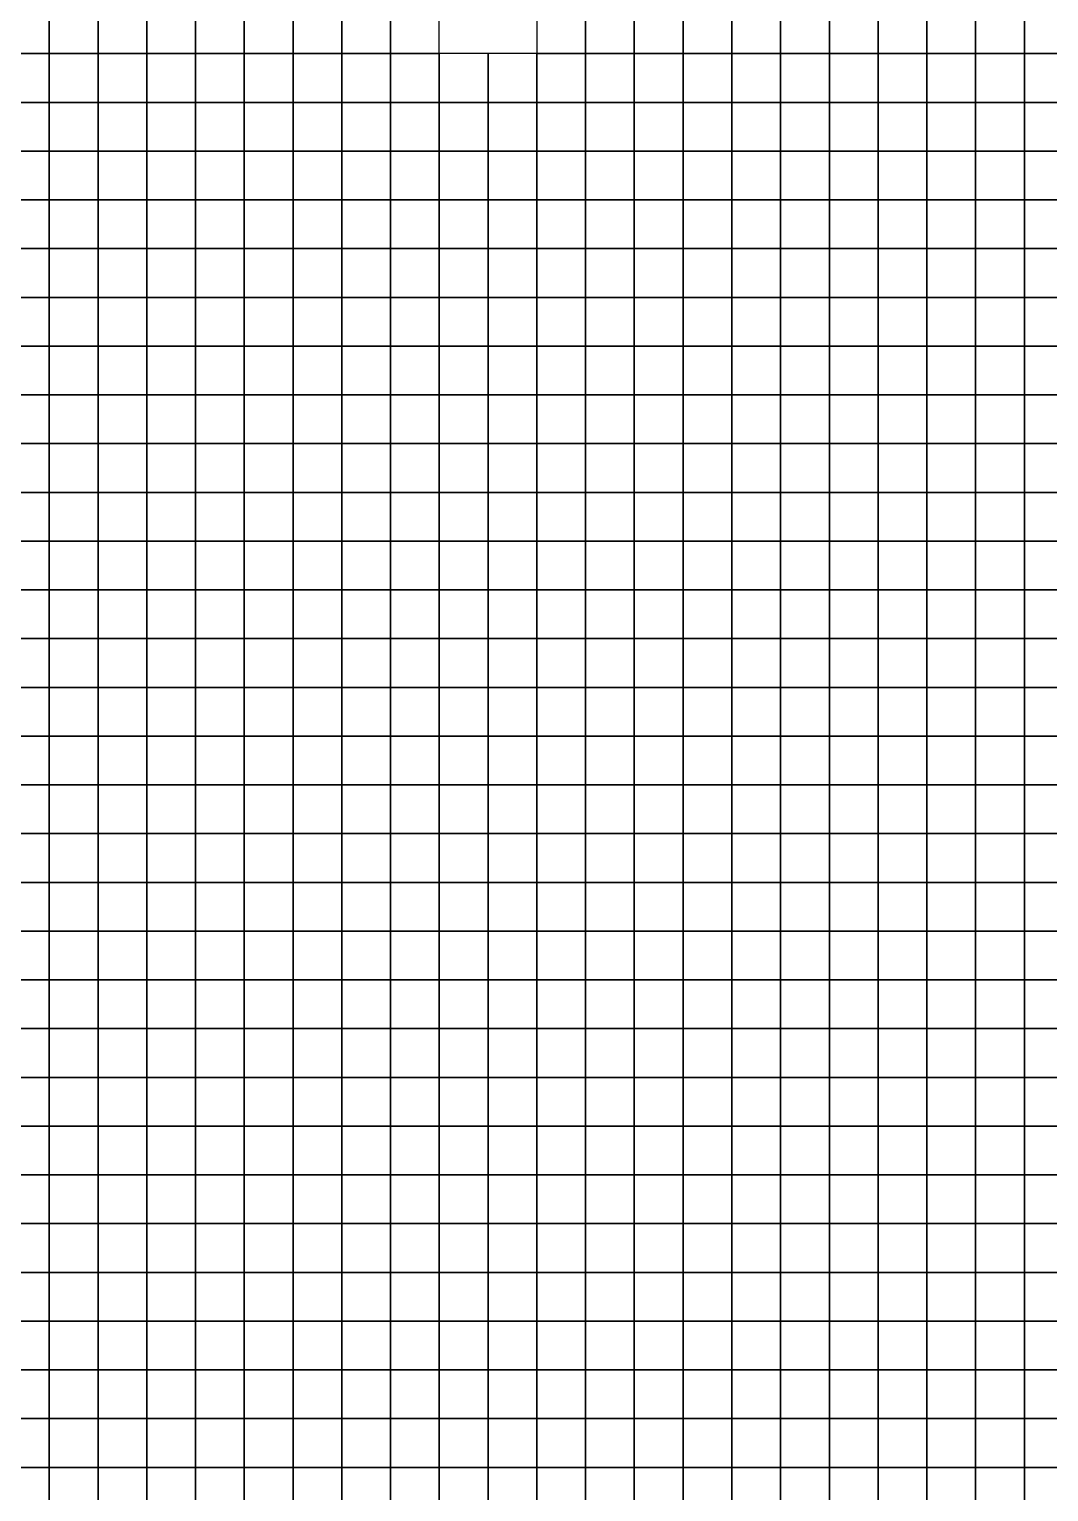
# Model space of a CAD drawing. Extents: x -2.8 to 74.5, y -0.2 to 18.4.
# Drawn here: x 10.09 to 14.27, y 5.9 to 11.9 of the extents above; entities that cross this region are included whole.
import ezdxf

# ---------------------------------------------------------------- set-up
doc = ezdxf.new("R2010")
doc.units = 0
doc.header["$MEASUREMENT"] = 0
doc.layers.add('layer_elements', color=7, linetype='Continuous')

msp = doc.modelspace()

# ---------------------------------------------------------------- linework, layer by layer
at = {"layer": 'layer_elements', "color": 51, "true_color": 0xffff73}
for points in [[(9.97, 11.8), (10.17, 11.8), (10.17, 12), (9.97, 12)], [(10.17, 11.8), (10.37, 11.8), (10.37, 12), (10.17, 12)], [(10.37, 11.8), (10.57, 11.8), (10.57, 12), (10.37, 12)], [(10.57, 11.8), (10.77, 11.8), (10.77, 12), (10.57, 12)], [(10.77, 11.8), (10.97, 11.8), (10.97, 12), (10.77, 12)], [(11.17, 11.8), (11.37, 11.8), (11.37, 12), (11.17, 12)], [(11.37, 11.8), (11.57, 11.8, 0), (11.57, 12, 0), (11.37, 12)], [(11.57, 11.8, 0), (11.77, 11.8), (11.77, 12), (11.57, 12, 0)], [(12.37, 11.8, 0), (12.57, 11.8), (12.57, 12), (12.37, 12, 0)], [(12.97, 11.8), (13.17, 11.8), (13.17, 12), (12.97, 12)], [(13.17, 11.8), (13.37, 11.8), (13.37, 12), (13.17, 12)], [(13.37, 11.8), (13.57, 11.8), (13.57, 12), (13.37, 12)], [(13.57, 11.8), (13.77, 11.8), (13.77, 12), (13.57, 12)], [(13.77, 11.8), (13.97, 11.8), (13.97, 12), (13.77, 12)], [(13.97, 11.8), (14.17, 11.8), (14.17, 12), (13.97, 12)], [(14.17, 11.8), (14.37, 11.8), (14.37, 12), (14.17, 12)], [(9.97, 11.6), (10.17, 11.6), (10.17, 11.8), (9.97, 11.8)], [(10.17, 11.6), (10.37, 11.6), (10.37, 11.8), (10.17, 11.8)], [(10.37, 11.6), (10.57, 11.6), (10.57, 11.8), (10.37, 11.8)], [(10.57, 11.6), (10.77, 11.6), (10.77, 11.8), (10.57, 11.8)], [(10.77, 11.6), (10.97, 11.6), (10.97, 11.8), (10.77, 11.8)], [(10.97, 11.6), (11.17, 11.6), (11.17, 11.8), (10.97, 11.8)], [(12.97, 11.6), (13.17, 11.6), (13.17, 11.8), (12.97, 11.8)], [(13.17, 11.6), (13.37, 11.6), (13.37, 11.8), (13.17, 11.8)], [(13.37, 11.6), (13.57, 11.6), (13.57, 11.8), (13.37, 11.8)], [(13.57, 11.6), (13.77, 11.6), (13.77, 11.8), (13.57, 11.8)], [(13.77, 11.6), (13.97, 11.6), (13.97, 11.8), (13.77, 11.8)], [(13.97, 11.6), (14.17, 11.6), (14.17, 11.8), (13.97, 11.8)], [(14.17, 11.6), (14.37, 11.6), (14.37, 11.8), (14.17, 11.8)], [(9.97, 11.4), (10.17, 11.4), (10.17, 11.6), (9.97, 11.6)], [(10.17, 11.4), (10.37, 11.4), (10.37, 11.6), (10.17, 11.6)], [(10.37, 11.4), (10.57, 11.4), (10.57, 11.6), (10.37, 11.6)], [(10.57, 11.4), (10.77, 11.4), (10.77, 11.6), (10.57, 11.6)], [(10.77, 11.4), (10.97, 11.4), (10.97, 11.6), (10.77, 11.6)], [(10.97, 11.4), (11.17, 11.4), (11.17, 11.6), (10.97, 11.6)], [(12.97, 11.4), (13.17, 11.4), (13.17, 11.6), (12.97, 11.6)], [(13.17, 11.4), (13.37, 11.4), (13.37, 11.6), (13.17, 11.6)], [(13.37, 11.4), (13.57, 11.4), (13.57, 11.6), (13.37, 11.6)], [(13.57, 11.4), (13.77, 11.4), (13.77, 11.6), (13.57, 11.6)], [(13.77, 11.4), (13.97, 11.4), (13.97, 11.6), (13.77, 11.6)], [(13.97, 11.4), (14.17, 11.4), (14.17, 11.6), (13.97, 11.6)], [(14.17, 11.4), (14.37, 11.4), (14.37, 11.6), (14.17, 11.6)], [(9.97, 11.2), (10.17, 11.2), (10.17, 11.4), (9.97, 11.4)], [(10.17, 11.2), (10.37, 11.2), (10.37, 11.4), (10.17, 11.4)], [(10.37, 11.2), (10.57, 11.2), (10.57, 11.4), (10.37, 11.4)], [(10.57, 11.2), (10.77, 11.2), (10.77, 11.4), (10.57, 11.4)], [(10.77, 11.2), (10.97, 11.2), (10.97, 11.4), (10.77, 11.4)], [(10.97, 11.2), (11.17, 11.2), (11.17, 11.4), (10.97, 11.4)], [(12.77, 11.2), (12.97, 11.2), (12.97, 11.4), (12.77, 11.4)], [(12.97, 11.2), (13.17, 11.2), (13.17, 11.4), (12.97, 11.4)], [(13.17, 11.2), (13.37, 11.2), (13.37, 11.4), (13.17, 11.4)], [(13.37, 11.2), (13.57, 11.2), (13.57, 11.4), (13.37, 11.4)], [(13.57, 11.2), (13.77, 11.2), (13.77, 11.4), (13.57, 11.4)], [(13.77, 11.2), (13.97, 11.2), (13.97, 11.4), (13.77, 11.4)], [(13.97, 11.2), (14.17, 11.2), (14.17, 11.4), (13.97, 11.4)], [(14.17, 11.2), (14.37, 11.2), (14.37, 11.4), (14.17, 11.4)], [(9.97, 11), (10.17, 11), (10.17, 11.2), (9.97, 11.2)], [(10.17, 11), (10.37, 11), (10.37, 11.2), (10.17, 11.2)], [(10.37, 11), (10.57, 11), (10.57, 11.2), (10.37, 11.2)], [(10.57, 11), (10.77, 11), (10.77, 11.2), (10.57, 11.2)], [(10.77, 11), (10.97, 11), (10.97, 11.2), (10.77, 11.2)], [(10.97, 11), (11.17, 11), (11.17, 11.2), (10.97, 11.2)], [(11.17, 11), (11.37, 11), (11.37, 11.2), (11.17, 11.2)], [(11.37, 11), (11.57, 11), (11.57, 11.2), (11.37, 11.2)], [(11.57, 11), (11.77, 11), (11.77, 11.2), (11.57, 11.2)], [(12.17, 11), (12.37, 11), (12.37, 11.2), (12.17, 11.2)], [(12.37, 11), (12.57, 11), (12.57, 11.2), (12.37, 11.2)], [(12.57, 11), (12.77, 11), (12.77, 11.2), (12.57, 11.2)], [(12.77, 11), (12.97, 11), (12.97, 11.2), (12.77, 11.2)], [(12.97, 11), (13.17, 11), (13.17, 11.2), (12.97, 11.2)], [(13.17, 11), (13.37, 11), (13.37, 11.2), (13.17, 11.2)], [(13.37, 11), (13.57, 11), (13.57, 11.2), (13.37, 11.2)], [(13.57, 11), (13.77, 11), (13.77, 11.2), (13.57, 11.2)], [(13.77, 11), (13.97, 11), (13.97, 11.2), (13.77, 11.2)], [(13.97, 11), (14.17, 11), (14.17, 11.2), (13.97, 11.2)], [(14.17, 11), (14.37, 11), (14.37, 11.2), (14.17, 11.2)], [(10.57, 10.8), (10.77, 10.8), (10.77, 11), (10.57, 11)], [(10.77, 10.8), (10.97, 10.8), (10.97, 11), (10.77, 11)], [(10.97, 10.8), (11.17, 10.8), (11.17, 11), (10.97, 11)], [(11.17, 10.8), (11.37, 10.8), (11.37, 11), (11.17, 11)], [(11.37, 10.8), (11.57, 10.8), (11.57, 11), (11.37, 11)], [(11.57, 10.8), (11.77, 10.8), (11.77, 11), (11.57, 11)], [(11.77, 10.8), (11.97, 10.8), (11.97, 11), (11.77, 11)], [(11.97, 10.8), (12.17, 10.8), (12.17, 11), (11.97, 11)], [(12.17, 10.8), (12.37, 10.8), (12.37, 11), (12.17, 11)], [(12.37, 10.8), (12.57, 10.8), (12.57, 11), (12.37, 11)], [(12.57, 10.8), (12.77, 10.8), (12.77, 11), (12.57, 11)], [(12.77, 10.8), (12.97, 10.8), (12.97, 11), (12.77, 11)], [(12.97, 10.8), (13.17, 10.8), (13.17, 11), (12.97, 11)], [(13.17, 10.8), (13.37, 10.8), (13.37, 11), (13.17, 11)], [(13.77, 10.8), (13.97, 10.8), (13.97, 11), (13.77, 11)]]:
    msp.add_3dface(points, dxfattribs=at)
at = {"layer": 'layer_elements', "color": 40, "true_color": 0xffdc37}
for points in [[(10.97, 11.8), (11.17, 11.8), (11.17, 12), (10.97, 12)], [(12.17, 11.8), (12.37, 11.8, 0), (12.37, 12, 0), (12.17, 12)], [(12.57, 11.8), (12.77, 11.8), (12.77, 12), (12.57, 12)], [(12.77, 11.8), (12.97, 11.8), (12.97, 12), (12.77, 12)], [(11.17, 11.6), (11.37, 11.6), (11.37, 11.8), (11.17, 11.8)], [(11.77, 11.6, 0), (11.97, 11.6), (11.97, 11.8), (11.77, 11.8)], [(11.97, 11.6), (12.17, 11.6), (12.17, 11.8), (11.97, 11.8)], [(12.77, 11.6), (12.97, 11.6), (12.97, 11.8), (12.77, 11.8)], [(12.77, 11.4), (12.97, 11.4), (12.97, 11.6), (12.77, 11.6)], [(11.17, 11.2), (11.37, 11.2), (11.37, 11.4), (11.17, 11.4)], [(11.37, 11.2), (11.57, 11.2), (11.57, 11.4), (11.37, 11.4)], [(11.57, 11.2), (11.77, 11.2), (11.77, 11.4), (11.57, 11.4)], [(11.77, 11.2), (11.97, 11.2), (11.97, 11.4), (11.77, 11.4)], [(11.97, 11.2), (12.17, 11.2), (12.17, 11.4), (11.97, 11.4)], [(12.17, 11.2), (12.37, 11.2), (12.37, 11.4), (12.17, 11.4)], [(12.37, 11.2), (12.57, 11.2), (12.57, 11.4), (12.37, 11.4)], [(12.57, 11.2), (12.77, 11.2), (12.77, 11.4), (12.57, 11.4)], [(11.77, 11), (11.97, 11), (11.97, 11.2), (11.77, 11.2)], [(11.97, 11), (12.17, 11), (12.17, 11.2), (11.97, 11.2)]]:
    msp.add_3dface(points, dxfattribs=at)
at = {"layer": 'layer_elements', "color": 40, "true_color": 0xffa41c}
for points in [[(11.37, 11.6), (11.57, 11.6), (11.57, 11.8, 0), (11.37, 11.8)], [(12.57, 11.6), (12.77, 11.6), (12.77, 11.8), (12.57, 11.8)], [(11.17, 11.4), (11.37, 11.4), (11.37, 11.6), (11.17, 11.6)], [(11.57, 11.4), (11.77, 11.4), (11.77, 11.6, 0), (11.57, 11.6)], [(11.77, 11.4), (11.97, 11.4), (11.97, 11.6), (11.77, 11.6, 0)], [(11.97, 11.4), (12.17, 11.4), (12.17, 11.6), (11.97, 11.6)], [(12.57, 11.4), (12.77, 11.4), (12.77, 11.6), (12.57, 11.6)]]:
    msp.add_3dface(points, dxfattribs=at)
at = {"layer": 'layer_elements', "color": 30, "true_color": 0xff6600}
for points in [[(11.57, 11.6), (11.77, 11.6, 0), (11.77, 11.8), (11.57, 11.8, 0)], [(12.17, 11.6), (12.37, 11.6, 0), (12.37, 11.8, 0), (12.17, 11.8)], [(12.37, 11.6, 0), (12.57, 11.6), (12.57, 11.8), (12.37, 11.8, 0)], [(11.37, 11.4), (11.57, 11.4), (11.57, 11.6), (11.37, 11.6)], [(12.17, 11.4), (12.37, 11.4), (12.37, 11.6, 0), (12.17, 11.6)], [(12.37, 11.4), (12.57, 11.4), (12.57, 11.6), (12.37, 11.6, 0)]]:
    msp.add_3dface(points, dxfattribs=at)
at = {"layer": 'layer_elements', "color": 171, "true_color": 0x8080ff}
for points in [[(9.97, 10.8), (10.17, 10.8), (10.17, 11), (9.97, 11)], [(10.17, 10.8), (10.37, 10.8), (10.37, 11), (10.17, 11)], [(10.37, 10.8), (10.57, 10.8), (10.57, 11), (10.37, 11)], [(13.37, 10.8), (13.57, 10.8), (13.57, 11), (13.37, 11)], [(13.57, 10.8), (13.77, 10.8), (13.77, 11), (13.57, 11)], [(13.97, 10.8), (14.17, 10.8), (14.17, 11), (13.97, 11)], [(14.17, 10.8), (14.37, 10.8), (14.37, 11), (14.17, 11)], [(9.97, 10.6), (10.17, 10.6), (10.17, 10.8), (9.97, 10.8)], [(10.17, 10.6), (10.37, 10.6), (10.37, 10.8), (10.17, 10.8)], [(10.37, 10.6), (10.57, 10.6), (10.57, 10.8), (10.37, 10.8)], [(10.57, 10.6), (10.77, 10.6), (10.77, 10.8), (10.57, 10.8)], [(10.77, 10.6), (10.97, 10.6), (10.97, 10.8), (10.77, 10.8)], [(10.97, 10.6), (11.17, 10.6), (11.17, 10.8), (10.97, 10.8)], [(11.17, 10.6), (11.37, 10.6), (11.37, 10.8), (11.17, 10.8)], [(11.37, 10.6), (11.57, 10.6), (11.57, 10.8), (11.37, 10.8)], [(11.57, 10.6), (11.77, 10.6), (11.77, 10.8), (11.57, 10.8)], [(11.77, 10.6), (11.97, 10.6), (11.97, 10.8), (11.77, 10.8)], [(11.97, 10.6), (12.17, 10.6), (12.17, 10.8), (11.97, 10.8)], [(12.17, 10.6), (12.37, 10.6), (12.37, 10.8), (12.17, 10.8)], [(12.37, 10.6), (12.57, 10.6), (12.57, 10.8), (12.37, 10.8)], [(12.57, 10.6), (12.77, 10.6), (12.77, 10.8), (12.57, 10.8)], [(12.77, 10.6), (12.97, 10.6), (12.97, 10.8), (12.77, 10.8)], [(12.97, 10.6), (13.17, 10.6), (13.17, 10.8), (12.97, 10.8)], [(13.17, 10.6), (13.37, 10.6), (13.37, 10.8), (13.17, 10.8)], [(13.37, 10.6), (13.57, 10.6), (13.57, 10.8), (13.37, 10.8)], [(13.57, 10.6), (13.77, 10.6), (13.77, 10.8), (13.57, 10.8)], [(13.77, 10.6), (13.97, 10.6), (13.97, 10.8), (13.77, 10.8)], [(13.97, 10.6), (14.17, 10.6), (14.17, 10.8), (13.97, 10.8)], [(14.17, 10.6), (14.37, 10.6), (14.37, 10.8), (14.17, 10.8)], [(9.97, 10.4), (10.17, 10.4), (10.17, 10.6), (9.97, 10.6)], [(10.17, 10.4), (10.37, 10.4), (10.37, 10.6), (10.17, 10.6)], [(10.37, 10.4), (10.57, 10.4), (10.57, 10.6), (10.37, 10.6)], [(10.57, 10.4), (10.77, 10.4), (10.77, 10.6), (10.57, 10.6)], [(10.77, 10.4), (10.97, 10.4), (10.97, 10.6), (10.77, 10.6)], [(10.97, 10.4), (11.17, 10.4), (11.17, 10.6), (10.97, 10.6)], [(11.17, 10.4), (11.37, 10.4), (11.37, 10.6), (11.17, 10.6)], [(11.37, 10.4), (11.57, 10.4), (11.57, 10.6), (11.37, 10.6)], [(11.57, 10.4), (11.77, 10.4), (11.77, 10.6), (11.57, 10.6)], [(11.77, 10.4), (11.97, 10.4), (11.97, 10.6), (11.77, 10.6)], [(11.97, 10.4), (12.17, 10.4), (12.17, 10.6), (11.97, 10.6)], [(12.17, 10.4), (12.37, 10.4), (12.37, 10.6), (12.17, 10.6)], [(12.37, 10.4), (12.57, 10.4), (12.57, 10.6), (12.37, 10.6)], [(12.57, 10.4), (12.77, 10.4), (12.77, 10.6), (12.57, 10.6)], [(12.77, 10.4), (12.97, 10.4), (12.97, 10.6), (12.77, 10.6)], [(12.97, 10.4), (13.17, 10.4), (13.17, 10.6), (12.97, 10.6)], [(13.17, 10.4), (13.37, 10.4), (13.37, 10.6), (13.17, 10.6)], [(13.37, 10.4), (13.57, 10.4), (13.57, 10.6), (13.37, 10.6)], [(13.57, 10.4), (13.77, 10.4), (13.77, 10.6), (13.57, 10.6)], [(13.77, 10.4), (13.97, 10.4), (13.97, 10.6), (13.77, 10.6)], [(13.97, 10.4), (14.17, 10.4), (14.17, 10.6), (13.97, 10.6)], [(14.17, 10.4), (14.37, 10.4), (14.37, 10.6), (14.17, 10.6)], [(9.97, 10.2), (10.17, 10.2), (10.17, 10.4), (9.97, 10.4)], [(10.17, 10.2), (10.37, 10.2), (10.37, 10.4), (10.17, 10.4)], [(10.37, 10.2), (10.57, 10.2), (10.57, 10.4), (10.37, 10.4)], [(10.57, 10.2), (10.77, 10.2), (10.77, 10.4), (10.57, 10.4)], [(10.77, 10.2), (10.97, 10.2), (10.97, 10.4), (10.77, 10.4)], [(10.97, 10.2), (11.17, 10.2), (11.17, 10.4), (10.97, 10.4)], [(11.17, 10.2), (11.37, 10.2), (11.37, 10.4), (11.17, 10.4)], [(11.37, 10.2), (11.57, 10.2), (11.57, 10.4), (11.37, 10.4)], [(11.57, 10.2), (11.77, 10.2), (11.77, 10.4), (11.57, 10.4)], [(11.77, 10.2), (11.97, 10.2), (11.97, 10.4), (11.77, 10.4)], [(11.97, 10.2), (12.17, 10.2), (12.17, 10.4), (11.97, 10.4)], [(12.17, 10.2), (12.37, 10.2), (12.37, 10.4), (12.17, 10.4)], [(12.37, 10.2), (12.57, 10.2), (12.57, 10.4), (12.37, 10.4)], [(12.57, 10.2), (12.77, 10.2), (12.77, 10.4), (12.57, 10.4)], [(12.77, 10.2), (12.97, 10.2), (12.97, 10.4), (12.77, 10.4)], [(12.97, 10.2), (13.17, 10.2), (13.17, 10.4), (12.97, 10.4)], [(13.17, 10.2), (13.37, 10.2), (13.37, 10.4), (13.17, 10.4)], [(13.37, 10.2), (13.57, 10.2), (13.57, 10.4), (13.37, 10.4)], [(13.57, 10.2), (13.77, 10.2), (13.77, 10.4), (13.57, 10.4)], [(13.77, 10.2), (13.97, 10.2), (13.97, 10.4), (13.77, 10.4)], [(13.97, 10.2), (14.17, 10.2), (14.17, 10.4), (13.97, 10.4)], [(14.17, 10.2), (14.37, 10.2), (14.37, 10.4), (14.17, 10.4)], [(9.97, 10), (10.17, 10), (10.17, 10.2), (9.97, 10.2)], [(10.17, 10), (10.37, 10), (10.37, 10.2), (10.17, 10.2)], [(10.37, 10), (10.57, 10), (10.57, 10.2), (10.37, 10.2)], [(10.57, 10), (10.77, 10), (10.77, 10.2), (10.57, 10.2)], [(10.77, 10), (10.97, 10), (10.97, 10.2), (10.77, 10.2)], [(10.97, 10), (11.17, 10), (11.17, 10.2), (10.97, 10.2)], [(11.17, 10), (11.37, 10), (11.37, 10.2), (11.17, 10.2)], [(11.37, 10), (11.57, 10), (11.57, 10.2), (11.37, 10.2)], [(11.57, 10), (11.77, 10), (11.77, 10.2), (11.57, 10.2)], [(11.77, 10), (11.97, 10), (11.97, 10.2), (11.77, 10.2)], [(11.97, 10), (12.17, 10), (12.17, 10.2), (11.97, 10.2)], [(12.17, 10), (12.37, 10), (12.37, 10.2), (12.17, 10.2)], [(12.37, 10), (12.57, 10), (12.57, 10.2), (12.37, 10.2)], [(12.57, 10), (12.77, 10), (12.77, 10.2), (12.57, 10.2)], [(12.77, 10), (12.97, 10), (12.97, 10.2), (12.77, 10.2)], [(12.97, 10), (13.17, 10), (13.17, 10.2), (12.97, 10.2)], [(13.17, 10), (13.37, 10), (13.37, 10.2), (13.17, 10.2)], [(13.37, 10), (13.57, 10), (13.57, 10.2), (13.37, 10.2)], [(13.57, 10), (13.77, 10), (13.77, 10.2), (13.57, 10.2)], [(13.77, 10), (13.97, 10), (13.97, 10.2), (13.77, 10.2)], [(13.97, 10), (14.17, 10), (14.17, 10.2), (13.97, 10.2)], [(14.17, 10), (14.37, 10), (14.37, 10.2), (14.17, 10.2)], [(9.97, 9.8), (10.17, 9.8), (10.17, 10), (9.97, 10)], [(10.17, 9.8), (10.37, 9.8), (10.37, 10), (10.17, 10)], [(10.37, 9.8), (10.57, 9.8), (10.57, 10), (10.37, 10)], [(10.57, 9.8), (10.77, 9.8), (10.77, 10), (10.57, 10)], [(10.77, 9.8), (10.97, 9.8), (10.97, 10), (10.77, 10)], [(10.97, 9.8), (11.17, 9.8), (11.17, 10), (10.97, 10)], [(11.17, 9.8), (11.37, 9.8), (11.37, 10), (11.17, 10)], [(11.37, 9.8), (11.57, 9.8), (11.57, 10), (11.37, 10)], [(11.57, 9.8), (11.77, 9.8), (11.77, 10), (11.57, 10)], [(11.77, 9.8), (11.97, 9.8), (11.97, 10), (11.77, 10)], [(11.97, 9.8), (12.17, 9.8), (12.17, 10), (11.97, 10)], [(12.17, 9.8), (12.37, 9.8), (12.37, 10), (12.17, 10)], [(12.37, 9.8), (12.57, 9.8), (12.57, 10), (12.37, 10)], [(12.57, 9.8), (12.77, 9.8), (12.77, 10), (12.57, 10)], [(12.77, 9.8), (12.97, 9.8), (12.97, 10), (12.77, 10)], [(12.97, 9.8), (13.17, 9.8), (13.17, 10), (12.97, 10)], [(13.17, 9.8), (13.37, 9.8), (13.37, 10), (13.17, 10)], [(13.37, 9.8), (13.57, 9.8), (13.57, 10), (13.37, 10)], [(13.57, 9.8), (13.77, 9.8), (13.77, 10), (13.57, 10)], [(13.77, 9.8), (13.97, 9.8), (13.97, 10), (13.77, 10)], [(13.97, 9.8), (14.17, 9.8), (14.17, 10), (13.97, 10)], [(14.17, 9.8), (14.37, 9.8), (14.37, 10), (14.17, 10)], [(9.97, 9.6), (10.17, 9.6), (10.17, 9.8), (9.97, 9.8)], [(10.17, 9.6), (10.37, 9.6), (10.37, 9.8), (10.17, 9.8)], [(10.37, 9.6), (10.57, 9.6), (10.57, 9.8), (10.37, 9.8)], [(10.57, 9.6), (10.77, 9.6), (10.77, 9.8), (10.57, 9.8)], [(10.77, 9.6), (10.97, 9.6), (10.97, 9.8), (10.77, 9.8)], [(10.97, 9.6), (11.17, 9.6), (11.17, 9.8), (10.97, 9.8)], [(11.17, 9.6), (11.37, 9.6), (11.37, 9.8), (11.17, 9.8)], [(11.37, 9.6), (11.57, 9.6), (11.57, 9.8), (11.37, 9.8)], [(11.57, 9.6), (11.77, 9.6), (11.77, 9.8), (11.57, 9.8)], [(11.77, 9.6), (11.97, 9.6), (11.97, 9.8), (11.77, 9.8)], [(11.97, 9.6), (12.17, 9.6), (12.17, 9.8), (11.97, 9.8)], [(12.17, 9.6), (12.37, 9.6), (12.37, 9.8), (12.17, 9.8)], [(12.37, 9.6), (12.57, 9.6), (12.57, 9.8), (12.37, 9.8)], [(12.57, 9.6), (12.77, 9.6), (12.77, 9.8), (12.57, 9.8)], [(12.77, 9.6), (12.97, 9.6), (12.97, 9.8), (12.77, 9.8)], [(12.97, 9.6), (13.17, 9.6), (13.17, 9.8), (12.97, 9.8)], [(13.17, 9.6), (13.37, 9.6), (13.37, 9.8), (13.17, 9.8)], [(13.37, 9.6), (13.57, 9.6), (13.57, 9.8), (13.37, 9.8)], [(13.57, 9.6), (13.77, 9.6), (13.77, 9.8), (13.57, 9.8)], [(13.77, 9.6), (13.97, 9.6), (13.97, 9.8), (13.77, 9.8)], [(13.97, 9.6), (14.17, 9.6), (14.17, 9.8), (13.97, 9.8)], [(14.17, 9.6), (14.37, 9.6), (14.37, 9.8), (14.17, 9.8)], [(9.97, 9.4), (10.17, 9.4), (10.17, 9.6), (9.97, 9.6)], [(10.17, 9.4), (10.37, 9.4), (10.37, 9.6), (10.17, 9.6)], [(10.37, 9.4), (10.57, 9.4), (10.57, 9.6), (10.37, 9.6)], [(10.57, 9.4), (10.77, 9.4), (10.77, 9.6), (10.57, 9.6)], [(10.77, 9.4), (10.97, 9.4), (10.97, 9.6), (10.77, 9.6)], [(10.97, 9.4), (11.17, 9.4), (11.17, 9.6), (10.97, 9.6)], [(11.17, 9.4), (11.37, 9.4), (11.37, 9.6), (11.17, 9.6)], [(11.37, 9.4), (11.57, 9.4), (11.57, 9.6), (11.37, 9.6)], [(11.57, 9.4), (11.77, 9.4), (11.77, 9.6), (11.57, 9.6)], [(11.77, 9.4), (11.97, 9.4), (11.97, 9.6), (11.77, 9.6)], [(11.97, 9.4), (12.17, 9.4), (12.17, 9.6), (11.97, 9.6)], [(12.17, 9.4), (12.37, 9.4), (12.37, 9.6), (12.17, 9.6)], [(12.37, 9.4), (12.57, 9.4), (12.57, 9.6), (12.37, 9.6)], [(12.57, 9.4), (12.77, 9.4), (12.77, 9.6), (12.57, 9.6)], [(12.77, 9.4), (12.97, 9.4), (12.97, 9.6), (12.77, 9.6)], [(12.97, 9.4), (13.17, 9.4), (13.17, 9.6), (12.97, 9.6)], [(13.17, 9.4), (13.37, 9.4), (13.37, 9.6), (13.17, 9.6)], [(13.37, 9.4), (13.57, 9.4), (13.57, 9.6), (13.37, 9.6)], [(13.57, 9.4), (13.77, 9.4), (13.77, 9.6), (13.57, 9.6)], [(13.77, 9.4), (13.97, 9.4), (13.97, 9.6), (13.77, 9.6)], [(13.97, 9.4), (14.17, 9.4), (14.17, 9.6), (13.97, 9.6)], [(14.17, 9.4), (14.37, 9.4), (14.37, 9.6), (14.17, 9.6)], [(9.97, 9.2), (10.17, 9.2), (10.17, 9.4), (9.97, 9.4)], [(10.17, 9.2), (10.37, 9.2), (10.37, 9.4), (10.17, 9.4)], [(10.37, 9.2), (10.57, 9.2), (10.57, 9.4), (10.37, 9.4)], [(10.57, 9.2), (10.77, 9.2), (10.77, 9.4), (10.57, 9.4)], [(10.77, 9.2), (10.97, 9.2), (10.97, 9.4), (10.77, 9.4)], [(10.97, 9.2), (11.17, 9.2), (11.17, 9.4), (10.97, 9.4)], [(11.17, 9.2), (11.37, 9.2), (11.37, 9.4), (11.17, 9.4)], [(11.37, 9.2), (11.57, 9.2), (11.57, 9.4), (11.37, 9.4)], [(11.57, 9.2), (11.77, 9.2), (11.77, 9.4), (11.57, 9.4)], [(11.77, 9.2), (11.97, 9.2), (11.97, 9.4), (11.77, 9.4)], [(11.97, 9.2), (12.17, 9.2), (12.17, 9.4), (11.97, 9.4)], [(12.17, 9.2), (12.37, 9.2), (12.37, 9.4), (12.17, 9.4)], [(12.37, 9.2), (12.57, 9.2), (12.57, 9.4), (12.37, 9.4)], [(12.57, 9.2), (12.77, 9.2), (12.77, 9.4), (12.57, 9.4)], [(12.77, 9.2), (12.97, 9.2), (12.97, 9.4), (12.77, 9.4)], [(12.97, 9.2), (13.17, 9.2), (13.17, 9.4), (12.97, 9.4)], [(13.17, 9.2), (13.37, 9.2), (13.37, 9.4), (13.17, 9.4)], [(13.37, 9.2), (13.57, 9.2), (13.57, 9.4), (13.37, 9.4)], [(13.57, 9.2), (13.77, 9.2), (13.77, 9.4), (13.57, 9.4)], [(13.77, 9.2), (13.97, 9.2), (13.97, 9.4), (13.77, 9.4)], [(13.97, 9.2), (14.17, 9.2), (14.17, 9.4), (13.97, 9.4)], [(14.17, 9.2), (14.37, 9.2), (14.37, 9.4), (14.17, 9.4)], [(9.97, 9), (10.17, 9), (10.17, 9.2), (9.97, 9.2)], [(10.17, 9), (10.37, 9), (10.37, 9.2), (10.17, 9.2)], [(10.37, 9), (10.57, 9), (10.57, 9.2), (10.37, 9.2)], [(10.57, 9), (10.77, 9), (10.77, 9.2), (10.57, 9.2)], [(10.77, 9), (10.97, 9), (10.97, 9.2), (10.77, 9.2)], [(10.97, 9), (11.17, 9), (11.17, 9.2), (10.97, 9.2)], [(11.17, 9), (11.37, 9), (11.37, 9.2), (11.17, 9.2)], [(11.37, 9), (11.57, 9), (11.57, 9.2), (11.37, 9.2)], [(11.57, 9), (11.77, 9), (11.77, 9.2), (11.57, 9.2)], [(11.77, 9), (11.97, 9), (11.97, 9.2), (11.77, 9.2)], [(11.97, 9), (12.17, 9), (12.17, 9.2), (11.97, 9.2)], [(12.17, 9), (12.37, 9), (12.37, 9.2), (12.17, 9.2)], [(12.37, 9), (12.57, 9), (12.57, 9.2), (12.37, 9.2)], [(12.57, 9), (12.77, 9), (12.77, 9.2), (12.57, 9.2)], [(12.77, 9), (12.97, 9), (12.97, 9.2), (12.77, 9.2)], [(12.97, 9), (13.17, 9), (13.17, 9.2), (12.97, 9.2)], [(13.17, 9), (13.37, 9), (13.37, 9.2), (13.17, 9.2)], [(13.37, 9), (13.57, 9), (13.57, 9.2), (13.37, 9.2)], [(13.57, 9), (13.77, 9), (13.77, 9.2), (13.57, 9.2)], [(13.77, 9), (13.97, 9), (13.97, 9.2), (13.77, 9.2)], [(13.97, 9), (14.17, 9), (14.17, 9.2), (13.97, 9.2)], [(14.17, 9), (14.37, 9), (14.37, 9.2), (14.17, 9.2)], [(9.97, 8.8), (10.17, 8.8), (10.17, 9), (9.97, 9)], [(10.17, 8.8), (10.37, 8.8), (10.37, 9), (10.17, 9)], [(10.37, 8.8), (10.57, 8.8), (10.57, 9), (10.37, 9)], [(10.57, 8.8), (10.77, 8.8), (10.77, 9), (10.57, 9)], [(10.77, 8.8), (10.97, 8.8), (10.97, 9), (10.77, 9)], [(10.97, 8.8), (11.17, 8.8), (11.17, 9), (10.97, 9)], [(11.17, 8.8), (11.37, 8.8), (11.37, 9), (11.17, 9)], [(11.37, 8.8), (11.57, 8.8), (11.57, 9), (11.37, 9)], [(11.57, 8.8), (11.77, 8.8), (11.77, 9), (11.57, 9)], [(11.77, 8.8), (11.97, 8.8), (11.97, 9), (11.77, 9)], [(11.97, 8.8), (12.17, 8.8), (12.17, 9), (11.97, 9)], [(12.17, 8.8), (12.37, 8.8), (12.37, 9), (12.17, 9)], [(12.37, 8.8), (12.57, 8.8), (12.57, 9), (12.37, 9)], [(12.57, 8.8), (12.77, 8.8), (12.77, 9), (12.57, 9)], [(12.77, 8.8), (12.97, 8.8), (12.97, 9), (12.77, 9)], [(12.97, 8.8), (13.17, 8.8), (13.17, 9), (12.97, 9)], [(13.17, 8.8), (13.37, 8.8), (13.37, 9), (13.17, 9)], [(13.37, 8.8), (13.57, 8.8), (13.57, 9), (13.37, 9)], [(13.57, 8.8), (13.77, 8.8), (13.77, 9), (13.57, 9)], [(13.77, 8.8), (13.97, 8.8), (13.97, 9), (13.77, 9)], [(13.97, 8.8), (14.17, 8.8), (14.17, 9), (13.97, 9)], [(14.17, 8.8), (14.37, 8.8), (14.37, 9), (14.17, 9)], [(9.97, 8.6), (10.17, 8.6), (10.17, 8.8), (9.97, 8.8)], [(10.17, 8.6), (10.37, 8.6), (10.37, 8.8), (10.17, 8.8)], [(10.37, 8.6), (10.57, 8.6), (10.57, 8.8), (10.37, 8.8)], [(10.57, 8.6), (10.77, 8.6), (10.77, 8.8), (10.57, 8.8)], [(10.77, 8.6), (10.97, 8.6), (10.97, 8.8), (10.77, 8.8)], [(10.97, 8.6), (11.17, 8.6), (11.17, 8.8), (10.97, 8.8)], [(11.17, 8.6), (11.37, 8.6), (11.37, 8.8), (11.17, 8.8)], [(11.37, 8.6), (11.57, 8.6), (11.57, 8.8), (11.37, 8.8)], [(11.57, 8.6), (11.77, 8.6), (11.77, 8.8), (11.57, 8.8)], [(11.77, 8.6), (11.97, 8.6), (11.97, 8.8), (11.77, 8.8)], [(11.97, 8.6), (12.17, 8.6), (12.17, 8.8), (11.97, 8.8)], [(12.17, 8.6), (12.37, 8.6), (12.37, 8.8), (12.17, 8.8)], [(12.37, 8.6), (12.57, 8.6), (12.57, 8.8), (12.37, 8.8)], [(12.57, 8.6), (12.77, 8.6), (12.77, 8.8), (12.57, 8.8)], [(12.77, 8.6), (12.97, 8.6), (12.97, 8.8), (12.77, 8.8)], [(12.97, 8.6), (13.17, 8.6), (13.17, 8.8), (12.97, 8.8)], [(13.17, 8.6), (13.37, 8.6), (13.37, 8.8), (13.17, 8.8)], [(13.37, 8.6), (13.57, 8.6), (13.57, 8.8), (13.37, 8.8)], [(13.57, 8.6), (13.77, 8.6), (13.77, 8.8), (13.57, 8.8)], [(13.77, 8.6), (13.97, 8.6), (13.97, 8.8), (13.77, 8.8)], [(13.97, 8.6), (14.17, 8.6), (14.17, 8.8), (13.97, 8.8)], [(14.17, 8.6), (14.37, 8.6), (14.37, 8.8), (14.17, 8.8)], [(9.97, 8.4), (10.17, 8.4), (10.17, 8.6), (9.97, 8.6)], [(10.17, 8.4), (10.37, 8.4), (10.37, 8.6), (10.17, 8.6)], [(10.37, 8.4), (10.57, 8.4), (10.57, 8.6), (10.37, 8.6)], [(10.57, 8.4), (10.77, 8.4), (10.77, 8.6), (10.57, 8.6)], [(10.77, 8.4), (10.97, 8.4), (10.97, 8.6), (10.77, 8.6)], [(10.97, 8.4), (11.17, 8.4), (11.17, 8.6), (10.97, 8.6)], [(11.17, 8.4), (11.37, 8.4), (11.37, 8.6), (11.17, 8.6)], [(11.37, 8.4), (11.57, 8.4), (11.57, 8.6), (11.37, 8.6)], [(11.57, 8.4), (11.77, 8.4), (11.77, 8.6), (11.57, 8.6)], [(11.77, 8.4), (11.97, 8.4), (11.97, 8.6), (11.77, 8.6)], [(11.97, 8.4), (12.17, 8.4), (12.17, 8.6), (11.97, 8.6)], [(12.17, 8.4), (12.37, 8.4), (12.37, 8.6), (12.17, 8.6)], [(12.37, 8.4), (12.57, 8.4), (12.57, 8.6), (12.37, 8.6)], [(12.57, 8.4), (12.77, 8.4), (12.77, 8.6), (12.57, 8.6)], [(12.77, 8.4), (12.97, 8.4), (12.97, 8.6), (12.77, 8.6)], [(12.97, 8.4), (13.17, 8.4), (13.17, 8.6), (12.97, 8.6)], [(13.17, 8.4), (13.37, 8.4), (13.37, 8.6), (13.17, 8.6)], [(13.37, 8.4), (13.57, 8.4), (13.57, 8.6), (13.37, 8.6)], [(13.57, 8.4), (13.77, 8.4), (13.77, 8.6), (13.57, 8.6)], [(13.77, 8.4), (13.97, 8.4), (13.97, 8.6), (13.77, 8.6)], [(13.97, 8.4), (14.17, 8.4), (14.17, 8.6), (13.97, 8.6)], [(14.17, 8.4), (14.37, 8.4), (14.37, 8.6), (14.17, 8.6)], [(9.97, 8.2), (10.17, 8.2), (10.17, 8.4), (9.97, 8.4)], [(10.17, 8.2), (10.37, 8.2), (10.37, 8.4), (10.17, 8.4)], [(10.37, 8.2), (10.57, 8.2), (10.57, 8.4), (10.37, 8.4)], [(10.57, 8.2), (10.77, 8.2), (10.77, 8.4), (10.57, 8.4)], [(10.77, 8.2), (10.97, 8.2), (10.97, 8.4), (10.77, 8.4)], [(10.97, 8.2), (11.17, 8.2), (11.17, 8.4), (10.97, 8.4)], [(11.17, 8.2), (11.37, 8.2), (11.37, 8.4), (11.17, 8.4)], [(11.37, 8.2), (11.57, 8.2), (11.57, 8.4), (11.37, 8.4)], [(11.57, 8.2), (11.77, 8.2), (11.77, 8.4), (11.57, 8.4)], [(11.77, 8.2), (11.97, 8.2), (11.97, 8.4), (11.77, 8.4)], [(11.97, 8.2), (12.17, 8.2), (12.17, 8.4), (11.97, 8.4)], [(12.17, 8.2), (12.37, 8.2), (12.37, 8.4), (12.17, 8.4)], [(12.37, 8.2), (12.57, 8.2), (12.57, 8.4), (12.37, 8.4)], [(12.57, 8.2), (12.77, 8.2), (12.77, 8.4), (12.57, 8.4)], [(12.77, 8.2), (12.97, 8.2), (12.97, 8.4), (12.77, 8.4)], [(12.97, 8.2), (13.17, 8.2), (13.17, 8.4), (12.97, 8.4)], [(13.17, 8.2), (13.37, 8.2), (13.37, 8.4), (13.17, 8.4)], [(13.37, 8.2), (13.57, 8.2), (13.57, 8.4), (13.37, 8.4)], [(13.57, 8.2), (13.77, 8.2), (13.77, 8.4), (13.57, 8.4)], [(13.77, 8.2), (13.97, 8.2), (13.97, 8.4), (13.77, 8.4)], [(13.97, 8.2), (14.17, 8.2), (14.17, 8.4), (13.97, 8.4)], [(14.17, 8.2), (14.37, 8.2), (14.37, 8.4), (14.17, 8.4)], [(9.97, 8), (10.17, 8), (10.17, 8.2), (9.97, 8.2)], [(10.17, 8), (10.37, 8), (10.37, 8.2), (10.17, 8.2)], [(10.37, 8), (10.57, 8), (10.57, 8.2), (10.37, 8.2)], [(10.57, 8), (10.77, 8), (10.77, 8.2), (10.57, 8.2)], [(10.77, 8), (10.97, 8), (10.97, 8.2), (10.77, 8.2)], [(10.97, 8), (11.17, 8), (11.17, 8.2), (10.97, 8.2)], [(11.17, 8), (11.37, 8), (11.37, 8.2), (11.17, 8.2)], [(11.37, 8), (11.57, 8), (11.57, 8.2), (11.37, 8.2)], [(11.57, 8), (11.77, 8), (11.77, 8.2), (11.57, 8.2)], [(11.77, 8), (11.97, 8), (11.97, 8.2), (11.77, 8.2)], [(11.97, 8), (12.17, 8), (12.17, 8.2), (11.97, 8.2)], [(12.17, 8), (12.37, 8), (12.37, 8.2), (12.17, 8.2)], [(12.37, 8), (12.57, 8), (12.57, 8.2), (12.37, 8.2)], [(12.57, 8), (12.77, 8), (12.77, 8.2), (12.57, 8.2)], [(12.77, 8), (12.97, 8), (12.97, 8.2), (12.77, 8.2)], [(12.97, 8), (13.17, 8), (13.17, 8.2), (12.97, 8.2)], [(13.17, 8), (13.37, 8), (13.37, 8.2), (13.17, 8.2)], [(13.37, 8), (13.57, 8), (13.57, 8.2), (13.37, 8.2)], [(13.57, 8), (13.77, 8), (13.77, 8.2), (13.57, 8.2)], [(13.77, 8), (13.97, 8), (13.97, 8.2), (13.77, 8.2)], [(13.97, 8), (14.17, 8), (14.17, 8.2), (13.97, 8.2)], [(14.17, 8), (14.37, 8), (14.37, 8.2), (14.17, 8.2)], [(9.97, 7.8), (10.17, 7.8), (10.17, 8), (9.97, 8)], [(10.17, 7.8), (10.37, 7.8), (10.37, 8), (10.17, 8)], [(10.37, 7.8), (10.57, 7.8), (10.57, 8), (10.37, 8)], [(10.57, 7.8), (10.77, 7.8), (10.77, 8), (10.57, 8)], [(10.77, 7.8), (10.97, 7.8), (10.97, 8), (10.77, 8)], [(10.97, 7.8), (11.17, 7.8), (11.17, 8), (10.97, 8)], [(11.17, 7.8), (11.37, 7.8), (11.37, 8), (11.17, 8)], [(11.37, 7.8), (11.57, 7.8), (11.57, 8), (11.37, 8)], [(11.57, 7.8), (11.77, 7.8), (11.77, 8), (11.57, 8)], [(11.77, 7.8), (11.97, 7.8), (11.97, 8), (11.77, 8)], [(11.97, 7.8), (12.17, 7.8), (12.17, 8), (11.97, 8)], [(12.17, 7.8), (12.37, 7.8), (12.37, 8), (12.17, 8)], [(12.37, 7.8), (12.57, 7.8), (12.57, 8), (12.37, 8)], [(12.57, 7.8), (12.77, 7.8), (12.77, 8), (12.57, 8)], [(12.77, 7.8), (12.97, 7.8), (12.97, 8), (12.77, 8)], [(12.97, 7.8), (13.17, 7.8), (13.17, 8), (12.97, 8)], [(13.17, 7.8), (13.37, 7.8), (13.37, 8), (13.17, 8)], [(13.37, 7.8), (13.57, 7.8), (13.57, 8), (13.37, 8)], [(13.57, 7.8), (13.77, 7.8), (13.77, 8), (13.57, 8)], [(13.77, 7.8), (13.97, 7.8), (13.97, 8), (13.77, 8)], [(13.97, 7.8), (14.17, 7.8), (14.17, 8), (13.97, 8)], [(14.17, 7.8), (14.37, 7.8), (14.37, 8), (14.17, 8)], [(9.97, 7.6), (10.17, 7.6), (10.17, 7.8), (9.97, 7.8)], [(10.17, 7.6), (10.37, 7.6), (10.37, 7.8), (10.17, 7.8)], [(10.37, 7.6), (10.57, 7.6), (10.57, 7.8), (10.37, 7.8)], [(10.57, 7.6), (10.77, 7.6), (10.77, 7.8), (10.57, 7.8)], [(10.77, 7.6), (10.97, 7.6), (10.97, 7.8), (10.77, 7.8)], [(10.97, 7.6), (11.17, 7.6), (11.17, 7.8), (10.97, 7.8)], [(11.17, 7.6), (11.37, 7.6), (11.37, 7.8), (11.17, 7.8)], [(11.37, 7.6), (11.57, 7.6), (11.57, 7.8), (11.37, 7.8)], [(11.57, 7.6), (11.77, 7.6), (11.77, 7.8), (11.57, 7.8)], [(11.77, 7.6), (11.97, 7.6), (11.97, 7.8), (11.77, 7.8)], [(11.97, 7.6), (12.17, 7.6), (12.17, 7.8), (11.97, 7.8)], [(12.17, 7.6), (12.37, 7.6), (12.37, 7.8), (12.17, 7.8)], [(12.37, 7.6), (12.57, 7.6), (12.57, 7.8), (12.37, 7.8)], [(12.57, 7.6), (12.77, 7.6), (12.77, 7.8), (12.57, 7.8)], [(12.77, 7.6), (12.97, 7.6), (12.97, 7.8), (12.77, 7.8)], [(12.97, 7.6), (13.17, 7.6), (13.17, 7.8), (12.97, 7.8)], [(13.17, 7.6), (13.37, 7.6), (13.37, 7.8), (13.17, 7.8)], [(13.37, 7.6), (13.57, 7.6), (13.57, 7.8), (13.37, 7.8)], [(13.57, 7.6), (13.77, 7.6), (13.77, 7.8), (13.57, 7.8)], [(13.77, 7.6), (13.97, 7.6), (13.97, 7.8), (13.77, 7.8)], [(13.97, 7.6), (14.17, 7.6), (14.17, 7.8), (13.97, 7.8)], [(14.17, 7.6), (14.37, 7.6), (14.37, 7.8), (14.17, 7.8)], [(9.97, 7.4), (10.17, 7.4), (10.17, 7.6), (9.97, 7.6)], [(10.17, 7.4), (10.37, 7.4), (10.37, 7.6), (10.17, 7.6)], [(10.37, 7.4), (10.57, 7.4), (10.57, 7.6), (10.37, 7.6)], [(10.57, 7.4), (10.77, 7.4), (10.77, 7.6), (10.57, 7.6)], [(10.77, 7.4), (10.97, 7.4), (10.97, 7.6), (10.77, 7.6)], [(10.97, 7.4), (11.17, 7.4), (11.17, 7.6), (10.97, 7.6)], [(11.17, 7.4), (11.37, 7.4), (11.37, 7.6), (11.17, 7.6)], [(11.37, 7.4), (11.57, 7.4), (11.57, 7.6), (11.37, 7.6)], [(11.57, 7.4), (11.77, 7.4), (11.77, 7.6), (11.57, 7.6)], [(11.77, 7.4), (11.97, 7.4), (11.97, 7.6), (11.77, 7.6)], [(11.97, 7.4), (12.17, 7.4), (12.17, 7.6), (11.97, 7.6)], [(12.17, 7.4), (12.37, 7.4), (12.37, 7.6), (12.17, 7.6)], [(12.37, 7.4), (12.57, 7.4), (12.57, 7.6), (12.37, 7.6)], [(12.57, 7.4), (12.77, 7.4), (12.77, 7.6), (12.57, 7.6)], [(12.77, 7.4), (12.97, 7.4), (12.97, 7.6), (12.77, 7.6)], [(12.97, 7.4), (13.17, 7.4), (13.17, 7.6), (12.97, 7.6)], [(13.17, 7.4), (13.37, 7.4), (13.37, 7.6), (13.17, 7.6)], [(13.37, 7.4), (13.57, 7.4), (13.57, 7.6), (13.37, 7.6)], [(13.57, 7.4), (13.77, 7.4), (13.77, 7.6), (13.57, 7.6)], [(13.77, 7.4), (13.97, 7.4), (13.97, 7.6), (13.77, 7.6)], [(13.97, 7.4), (14.17, 7.4), (14.17, 7.6), (13.97, 7.6)], [(14.17, 7.4), (14.37, 7.4), (14.37, 7.6), (14.17, 7.6)], [(9.97, 7.2), (10.17, 7.2), (10.17, 7.4), (9.97, 7.4)], [(10.17, 7.2), (10.37, 7.2), (10.37, 7.4), (10.17, 7.4)], [(10.37, 7.2), (10.57, 7.2), (10.57, 7.4), (10.37, 7.4)], [(10.57, 7.2), (10.77, 7.2), (10.77, 7.4), (10.57, 7.4)], [(10.77, 7.2), (10.97, 7.2), (10.97, 7.4), (10.77, 7.4)], [(10.97, 7.2), (11.17, 7.2), (11.17, 7.4), (10.97, 7.4)], [(11.17, 7.2), (11.37, 7.2), (11.37, 7.4), (11.17, 7.4)], [(11.37, 7.2), (11.57, 7.2), (11.57, 7.4), (11.37, 7.4)], [(11.57, 7.2), (11.77, 7.2), (11.77, 7.4), (11.57, 7.4)], [(11.77, 7.2), (11.97, 7.2), (11.97, 7.4), (11.77, 7.4)], [(11.97, 7.2), (12.17, 7.2), (12.17, 7.4), (11.97, 7.4)], [(12.17, 7.2), (12.37, 7.2), (12.37, 7.4), (12.17, 7.4)], [(12.37, 7.2), (12.57, 7.2), (12.57, 7.4), (12.37, 7.4)], [(12.57, 7.2), (12.77, 7.2), (12.77, 7.4), (12.57, 7.4)], [(12.77, 7.2), (12.97, 7.2), (12.97, 7.4), (12.77, 7.4)], [(12.97, 7.2), (13.17, 7.2), (13.17, 7.4), (12.97, 7.4)], [(13.17, 7.2), (13.37, 7.2), (13.37, 7.4), (13.17, 7.4)], [(13.37, 7.2), (13.57, 7.2), (13.57, 7.4), (13.37, 7.4)], [(13.57, 7.2), (13.77, 7.2), (13.77, 7.4), (13.57, 7.4)], [(13.77, 7.2), (13.97, 7.2), (13.97, 7.4), (13.77, 7.4)], [(13.97, 7.2), (14.17, 7.2), (14.17, 7.4), (13.97, 7.4)], [(14.17, 7.2), (14.37, 7.2), (14.37, 7.4), (14.17, 7.4)], [(9.97, 7, 0), (10.17, 7, 0), (10.17, 7.2), (9.97, 7.2)], [(10.17, 7, 0), (10.37, 7, 0), (10.37, 7.2), (10.17, 7.2)], [(10.37, 7, 0), (10.57, 7, 0), (10.57, 7.2), (10.37, 7.2)], [(10.57, 7, 0), (10.77, 7, 0), (10.77, 7.2), (10.57, 7.2)], [(10.77, 7, 0), (10.97, 7, 0), (10.97, 7.2), (10.77, 7.2)], [(10.97, 7, 0), (11.17, 7, 0), (11.17, 7.2), (10.97, 7.2)], [(11.17, 7, 0), (11.37, 7, 0), (11.37, 7.2), (11.17, 7.2)], [(11.37, 7, 0), (11.57, 7, 0), (11.57, 7.2), (11.37, 7.2)], [(11.57, 7, 0), (11.77, 7, 0), (11.77, 7.2), (11.57, 7.2)], [(11.77, 7, 0), (11.97, 7, 0), (11.97, 7.2), (11.77, 7.2)], [(11.97, 7, 0), (12.17, 7, 0), (12.17, 7.2), (11.97, 7.2)], [(12.17, 7, 0), (12.37, 7), (12.37, 7.2), (12.17, 7.2)], [(12.37, 7), (12.57, 7), (12.57, 7.2), (12.37, 7.2)], [(12.57, 7), (12.77, 7), (12.77, 7.2), (12.57, 7.2)], [(12.77, 7), (12.97, 7), (12.97, 7.2), (12.77, 7.2)], [(12.97, 7), (13.17, 7), (13.17, 7.2), (12.97, 7.2)], [(13.17, 7), (13.37, 7), (13.37, 7.2), (13.17, 7.2)], [(13.37, 7), (13.57, 7), (13.57, 7.2), (13.37, 7.2)], [(13.57, 7), (13.77, 7), (13.77, 7.2), (13.57, 7.2)], [(13.77, 7), (13.97, 7), (13.97, 7.2), (13.77, 7.2)], [(13.97, 7), (14.17, 7), (14.17, 7.2), (13.97, 7.2)], [(14.17, 7), (14.37, 7), (14.37, 7.2), (14.17, 7.2)], [(9.97, 6.8), (10.17, 6.8), (10.17, 7, 0), (9.97, 7, 0)], [(10.17, 6.8), (10.37, 6.8), (10.37, 7, 0), (10.17, 7, 0)], [(10.37, 6.8), (10.57, 6.8), (10.57, 7, 0), (10.37, 7, 0)], [(10.57, 6.8), (10.77, 6.8), (10.77, 7, 0), (10.57, 7, 0)], [(10.77, 6.8), (10.97, 6.8), (10.97, 7, 0), (10.77, 7, 0)], [(10.97, 6.8), (11.17, 6.8), (11.17, 7, 0), (10.97, 7, 0)], [(11.17, 6.8), (11.37, 6.8), (11.37, 7, 0), (11.17, 7, 0)], [(11.37, 6.8), (11.57, 6.8), (11.57, 7, 0), (11.37, 7, 0)], [(11.57, 6.8), (11.77, 6.8), (11.77, 7, 0), (11.57, 7, 0)], [(11.77, 6.8), (11.97, 6.8), (11.97, 7, 0), (11.77, 7, 0)], [(11.97, 6.8), (12.17, 6.8, 0), (12.17, 7, 0), (11.97, 7, 0)], [(12.17, 6.8, 0), (12.37, 6.8), (12.37, 7), (12.17, 7, 0)], [(12.37, 6.8), (12.57, 6.8), (12.57, 7), (12.37, 7)], [(12.57, 6.8), (12.77, 6.8), (12.77, 7), (12.57, 7)], [(12.77, 6.8), (12.97, 6.8), (12.97, 7), (12.77, 7)], [(12.97, 6.8), (13.17, 6.8), (13.17, 7), (12.97, 7)], [(13.17, 6.8), (13.37, 6.8), (13.37, 7), (13.17, 7)], [(13.37, 6.8), (13.57, 6.8), (13.57, 7), (13.37, 7)], [(13.57, 6.8), (13.77, 6.8), (13.77, 7), (13.57, 7)], [(13.77, 6.8), (13.97, 6.8), (13.97, 7), (13.77, 7)], [(13.97, 6.8), (14.17, 6.8), (14.17, 7), (13.97, 7)], [(14.17, 6.8), (14.37, 6.8), (14.37, 7), (14.17, 7)], [(9.97, 6.6), (10.17, 6.6), (10.17, 6.8), (9.97, 6.8)], [(10.17, 6.6), (10.37, 6.6), (10.37, 6.8), (10.17, 6.8)], [(10.37, 6.6), (10.57, 6.6), (10.57, 6.8), (10.37, 6.8)], [(10.57, 6.6), (10.77, 6.6), (10.77, 6.8), (10.57, 6.8)], [(10.77, 6.6), (10.97, 6.6), (10.97, 6.8), (10.77, 6.8)], [(10.97, 6.6), (11.17, 6.6), (11.17, 6.8), (10.97, 6.8)], [(11.17, 6.6), (11.37, 6.6), (11.37, 6.8), (11.17, 6.8)], [(11.37, 6.6), (11.57, 6.6), (11.57, 6.8), (11.37, 6.8)], [(11.57, 6.6), (11.77, 6.6), (11.77, 6.8), (11.57, 6.8)], [(11.77, 6.6), (11.97, 6.6), (11.97, 6.8), (11.77, 6.8)], [(11.97, 6.6), (12.17, 6.6, 0), (12.17, 6.8, 0), (11.97, 6.8)], [(12.17, 6.6, 0), (12.37, 6.6), (12.37, 6.8), (12.17, 6.8, 0)], [(12.37, 6.6), (12.57, 6.6), (12.57, 6.8), (12.37, 6.8)], [(12.57, 6.6), (12.77, 6.6), (12.77, 6.8), (12.57, 6.8)], [(12.77, 6.6), (12.97, 6.6), (12.97, 6.8), (12.77, 6.8)], [(12.97, 6.6), (13.17, 6.6), (13.17, 6.8), (12.97, 6.8)], [(13.17, 6.6), (13.37, 6.6), (13.37, 6.8), (13.17, 6.8)], [(13.37, 6.6), (13.57, 6.6), (13.57, 6.8), (13.37, 6.8)], [(13.57, 6.6), (13.77, 6.6), (13.77, 6.8), (13.57, 6.8)], [(13.77, 6.6), (13.97, 6.6), (13.97, 6.8), (13.77, 6.8)], [(13.97, 6.6), (14.17, 6.6), (14.17, 6.8), (13.97, 6.8)], [(14.17, 6.6), (14.37, 6.6), (14.37, 6.8), (14.17, 6.8)], [(9.97, 6.4), (10.17, 6.4), (10.17, 6.6), (9.97, 6.6)], [(10.17, 6.4), (10.37, 6.4), (10.37, 6.6), (10.17, 6.6)], [(10.37, 6.4), (10.57, 6.4), (10.57, 6.6), (10.37, 6.6)], [(10.57, 6.4), (10.77, 6.4), (10.77, 6.6), (10.57, 6.6)], [(10.77, 6.4), (10.97, 6.4), (10.97, 6.6), (10.77, 6.6)], [(10.97, 6.4), (11.17, 6.4), (11.17, 6.6), (10.97, 6.6)], [(11.17, 6.4), (11.37, 6.4), (11.37, 6.6), (11.17, 6.6)], [(11.37, 6.4), (11.57, 6.4), (11.57, 6.6), (11.37, 6.6)], [(11.57, 6.4), (11.77, 6.4), (11.77, 6.6), (11.57, 6.6)], [(11.77, 6.4), (11.97, 6.4), (11.97, 6.6), (11.77, 6.6)], [(11.97, 6.4), (12.17, 6.4, 0), (12.17, 6.6, 0), (11.97, 6.6)], [(12.17, 6.4, 0), (12.37, 6.4), (12.37, 6.6), (12.17, 6.6, 0)], [(12.37, 6.4), (12.57, 6.4), (12.57, 6.6), (12.37, 6.6)], [(12.57, 6.4), (12.77, 6.4), (12.77, 6.6), (12.57, 6.6)], [(12.77, 6.4), (12.97, 6.4), (12.97, 6.6), (12.77, 6.6)], [(12.97, 6.4), (13.17, 6.4), (13.17, 6.6), (12.97, 6.6)], [(13.17, 6.4), (13.37, 6.4), (13.37, 6.6), (13.17, 6.6)], [(13.37, 6.4), (13.57, 6.4), (13.57, 6.6), (13.37, 6.6)], [(13.57, 6.4), (13.77, 6.4), (13.77, 6.6), (13.57, 6.6)], [(13.77, 6.4), (13.97, 6.4), (13.97, 6.6), (13.77, 6.6)], [(13.97, 6.4), (14.17, 6.4), (14.17, 6.6), (13.97, 6.6)], [(14.17, 6.4), (14.37, 6.4), (14.37, 6.6), (14.17, 6.6)], [(9.97, 6.2), (10.17, 6.2), (10.17, 6.4), (9.97, 6.4)], [(10.17, 6.2), (10.37, 6.2), (10.37, 6.4), (10.17, 6.4)], [(10.37, 6.2), (10.57, 6.2), (10.57, 6.4), (10.37, 6.4)], [(10.57, 6.2), (10.77, 6.2), (10.77, 6.4), (10.57, 6.4)], [(10.77, 6.2), (10.97, 6.2), (10.97, 6.4), (10.77, 6.4)], [(10.97, 6.2), (11.17, 6.2), (11.17, 6.4), (10.97, 6.4)], [(11.17, 6.2), (11.37, 6.2), (11.37, 6.4), (11.17, 6.4)], [(11.37, 6.2), (11.57, 6.2), (11.57, 6.4), (11.37, 6.4)], [(11.57, 6.2), (11.77, 6.2), (11.77, 6.4), (11.57, 6.4)], [(11.77, 6.2), (11.97, 6.2), (11.97, 6.4), (11.77, 6.4)], [(11.97, 6.2), (12.17, 6.2, 0), (12.17, 6.4, 0), (11.97, 6.4)], [(12.17, 6.2, 0), (12.37, 6.2), (12.37, 6.4), (12.17, 6.4, 0)], [(12.37, 6.2), (12.57, 6.2), (12.57, 6.4), (12.37, 6.4)], [(12.57, 6.2), (12.77, 6.2), (12.77, 6.4), (12.57, 6.4)], [(12.77, 6.2), (12.97, 6.2), (12.97, 6.4), (12.77, 6.4)], [(12.97, 6.2), (13.17, 6.2), (13.17, 6.4), (12.97, 6.4)], [(13.17, 6.2), (13.37, 6.2), (13.37, 6.4), (13.17, 6.4)], [(13.37, 6.2), (13.57, 6.2), (13.57, 6.4), (13.37, 6.4)], [(13.57, 6.2), (13.77, 6.2), (13.77, 6.4), (13.57, 6.4)], [(13.77, 6.2), (13.97, 6.2), (13.97, 6.4), (13.77, 6.4)], [(13.97, 6.2), (14.17, 6.2), (14.17, 6.4), (13.97, 6.4)], [(14.17, 6.2), (14.37, 6.2), (14.37, 6.4), (14.17, 6.4)], [(9.97, 6), (10.17, 6), (10.17, 6.2), (9.97, 6.2)], [(10.17, 6), (10.37, 6), (10.37, 6.2), (10.17, 6.2)], [(10.37, 6), (10.57, 6), (10.57, 6.2), (10.37, 6.2)], [(10.57, 6), (10.77, 6), (10.77, 6.2), (10.57, 6.2)], [(10.77, 6), (10.97, 6), (10.97, 6.2), (10.77, 6.2)], [(10.97, 6), (11.17, 6), (11.17, 6.2), (10.97, 6.2)], [(11.17, 6), (11.37, 6), (11.37, 6.2), (11.17, 6.2)], [(11.37, 6), (11.57, 6), (11.57, 6.2), (11.37, 6.2)], [(11.57, 6), (11.77, 6), (11.77, 6.2), (11.57, 6.2)], [(11.77, 6), (11.97, 6), (11.97, 6.2), (11.77, 6.2)], [(11.97, 6), (12.17, 6, 0), (12.17, 6.2, 0), (11.97, 6.2)], [(12.17, 6, 0), (12.37, 6), (12.37, 6.2), (12.17, 6.2, 0)], [(12.37, 6), (12.57, 6), (12.57, 6.2), (12.37, 6.2)], [(12.57, 6), (12.77, 6), (12.77, 6.2), (12.57, 6.2)], [(12.77, 6), (12.97, 6), (12.97, 6.2), (12.77, 6.2)], [(12.97, 6), (13.17, 6), (13.17, 6.2), (12.97, 6.2)], [(13.17, 6), (13.37, 6), (13.37, 6.2), (13.17, 6.2)], [(13.37, 6), (13.57, 6), (13.57, 6.2), (13.37, 6.2)], [(13.57, 6), (13.77, 6), (13.77, 6.2), (13.57, 6.2)], [(13.77, 6), (13.97, 6), (13.97, 6.2), (13.77, 6.2)], [(13.97, 6), (14.17, 6), (14.17, 6.2), (13.97, 6.2)], [(14.17, 6), (14.37, 6), (14.37, 6.2), (14.17, 6.2)], [(9.97, 5.8), (10.17, 5.8), (10.17, 6), (9.97, 6)], [(10.17, 5.8), (10.37, 5.8), (10.37, 6), (10.17, 6)], [(10.37, 5.8), (10.57, 5.8), (10.57, 6), (10.37, 6)], [(10.57, 5.8), (10.77, 5.8), (10.77, 6), (10.57, 6)], [(10.77, 5.8), (10.97, 5.8), (10.97, 6), (10.77, 6)], [(10.97, 5.8), (11.17, 5.8), (11.17, 6), (10.97, 6)], [(11.17, 5.8), (11.37, 5.8), (11.37, 6), (11.17, 6)], [(11.37, 5.8), (11.57, 5.8), (11.57, 6), (11.37, 6)], [(11.57, 5.8), (11.77, 5.8), (11.77, 6), (11.57, 6)], [(11.77, 5.8), (11.97, 5.8), (11.97, 6), (11.77, 6)], [(11.97, 5.8), (12.17, 5.8, 0), (12.17, 6, 0), (11.97, 6)], [(12.17, 5.8, 0), (12.37, 5.8), (12.37, 6), (12.17, 6, 0)], [(12.37, 5.8), (12.57, 5.8), (12.57, 6), (12.37, 6)], [(12.57, 5.8), (12.77, 5.8), (12.77, 6), (12.57, 6)], [(12.77, 5.8), (12.97, 5.8), (12.97, 6), (12.77, 6)], [(12.97, 5.8), (13.17, 5.8), (13.17, 6), (12.97, 6)], [(13.17, 5.8), (13.37, 5.8), (13.37, 6), (13.17, 6)], [(13.37, 5.8), (13.57, 5.8), (13.57, 6), (13.37, 6)], [(13.57, 5.8), (13.77, 5.8), (13.77, 6), (13.57, 6)], [(13.77, 5.8), (13.97, 5.8), (13.97, 6), (13.77, 6)], [(13.97, 5.8), (14.17, 5.8), (14.17, 6), (13.97, 6)], [(14.17, 5.8), (14.37, 5.8), (14.37, 6), (14.17, 6)]]:
    msp.add_3dface(points, dxfattribs=at)

doc.saveas('drawing.dxf')
